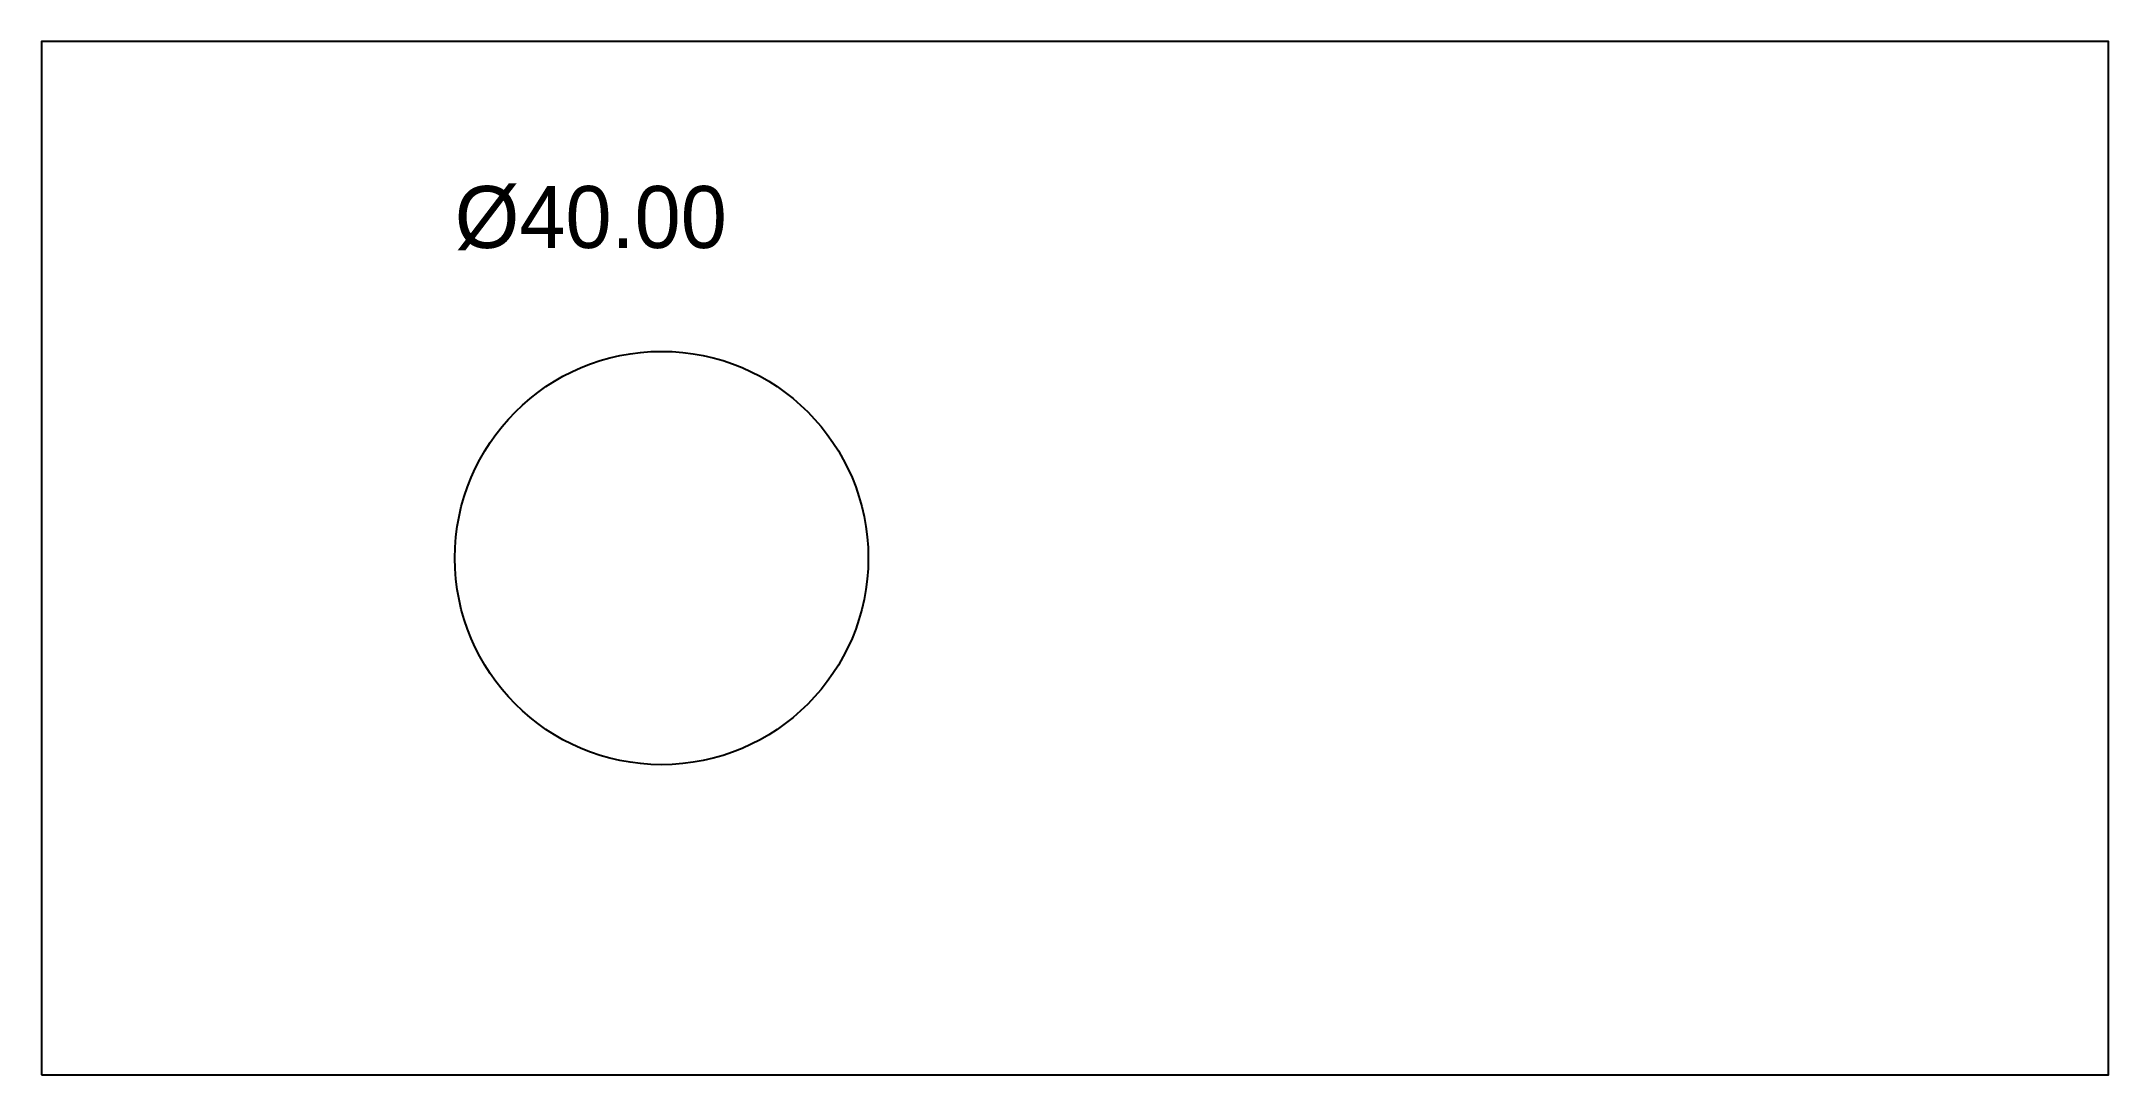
# Model space of a CAD drawing. Header units: metres. Extents: x 0 to 200, y 0 to 100.
import ezdxf

# ---------------------------------------------------------------- set-up
doc = ezdxf.new("R2010")
doc.units = ezdxf.units.M

msp = doc.modelspace()

# ---------------------------------------------------------------- linework, layer by layer
msp.add_lwpolyline([(0, 0), (200, 0), (200, 100), (0, 100)], close=True)
at = {"color": 2}
msp.add_circle((60, 50), 20, dxfattribs=at)

# ---------------------------------------------------------------- texts
msp.add_text('%%c40.00', height=6).set_placement((40, 80))

doc.saveas('drawing.dxf')
